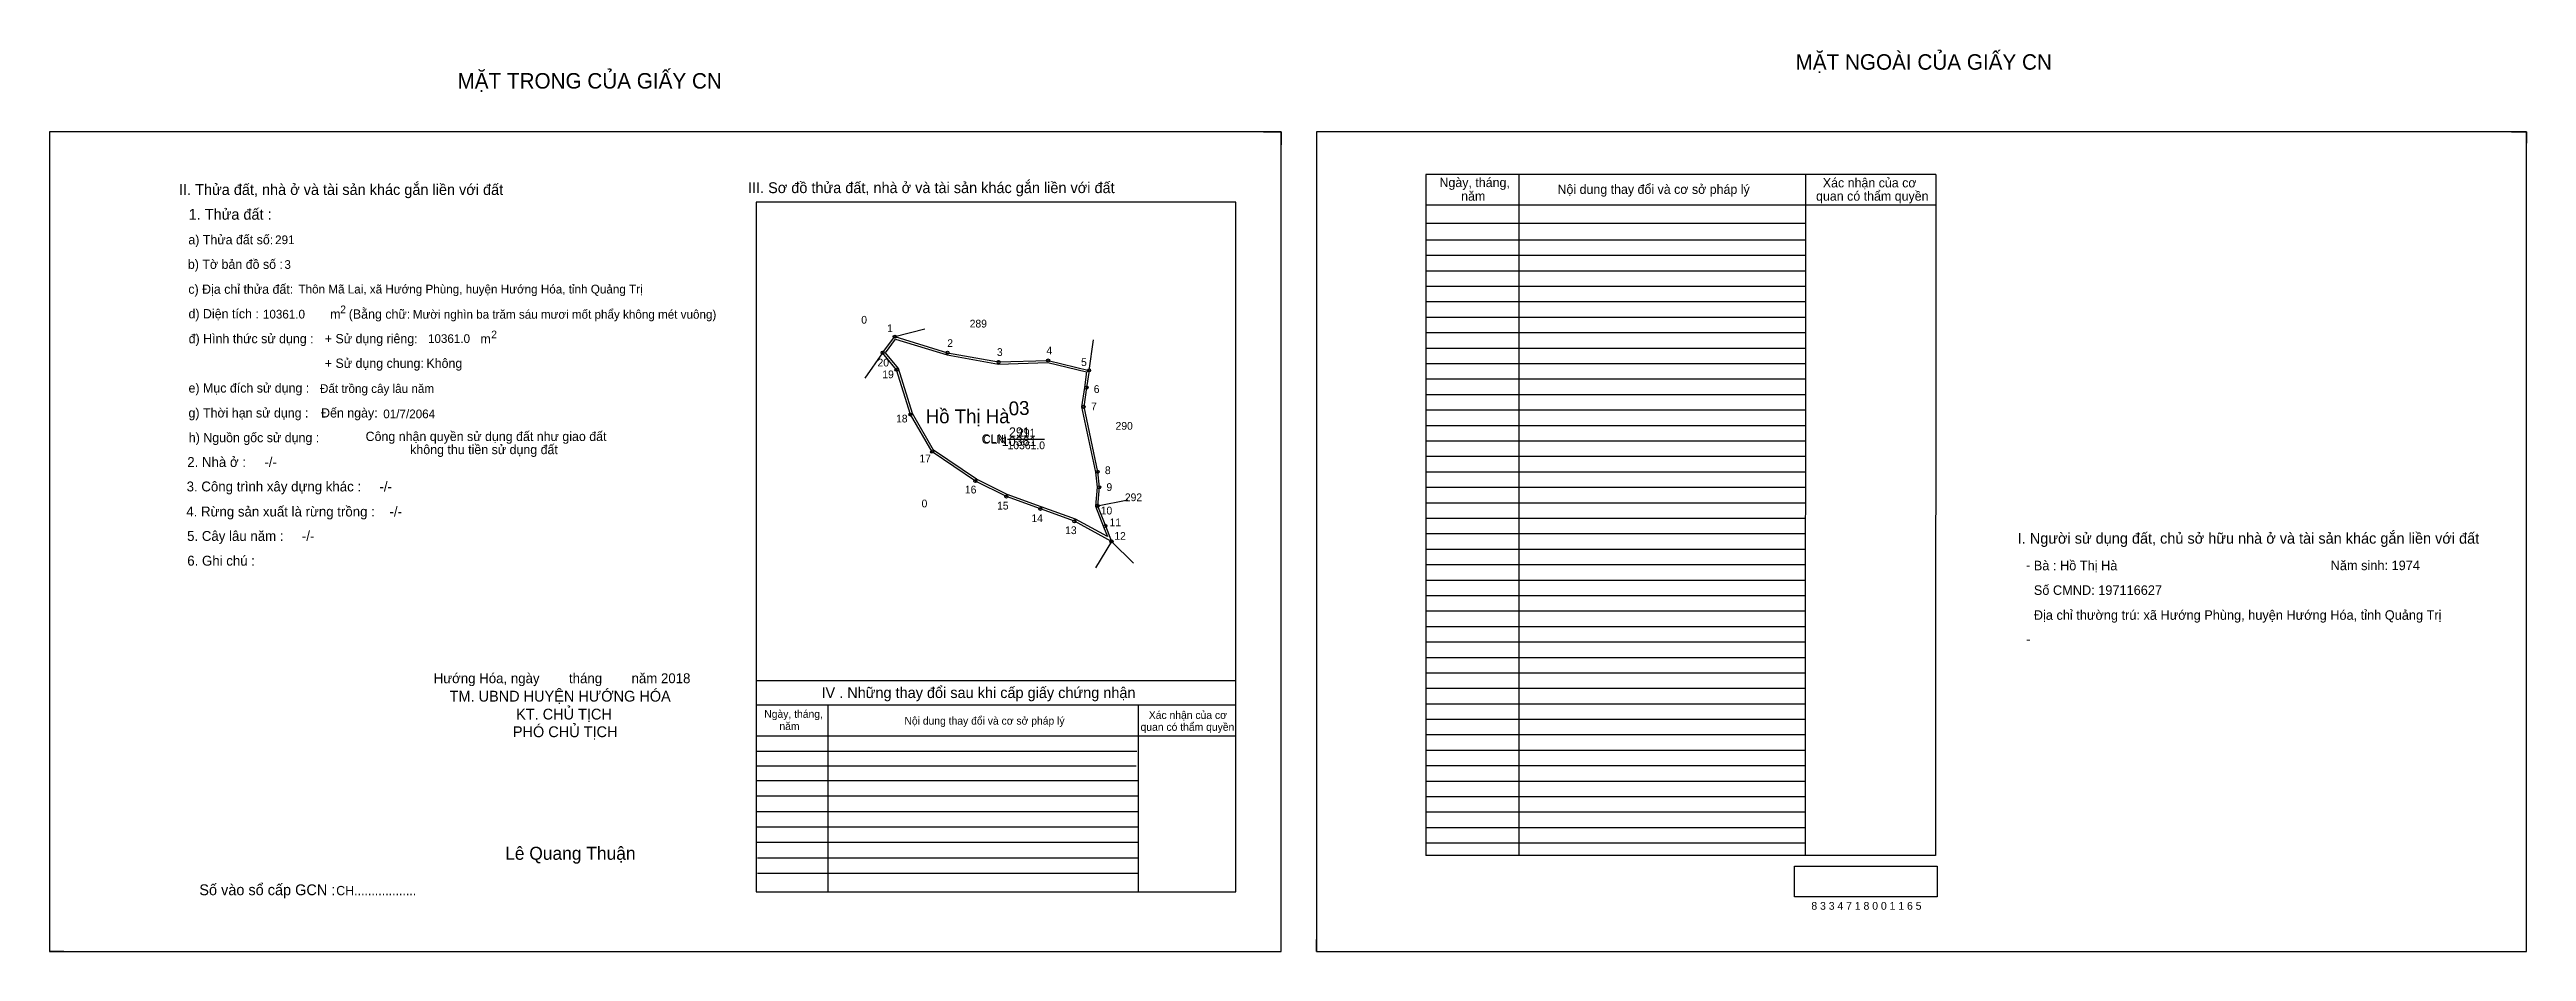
# Model space of a CAD drawing. Extents: x 531227 to 534738, y 1846879 to 1847551.
# Drawn here: x 533136 to 534738, y 1846968 to 1847551 of the extents above.
import ezdxf

# ---------------------------------------------------------------- set-up
doc = ezdxf.new("R2010")
doc.units = 0
for name, color, linetype in [('Default', 7, 'Continuous'), ('Level 10', 7, 'Continuous'), ('Level 11', 7, 'Continuous'), ('Level 13', 7, 'Continuous'), ('Level 2', 7, 'Continuous'), ('Level 27', 7, 'Continuous'), ('Level 3', 7, 'Continuous'), ('Level 36', 7, 'Continuous'), ('Level 4', 7, 'Continuous'), ('Level 5', 7, 'Continuous'), ('Level 55', 7, 'Continuous'), ('Level 6', 7, 'Continuous'), ('Level 7', 7, 'Continuous'), ('Level 8', 7, 'Continuous'), ('Level 9', 7, 'Continuous')]:
    doc.layers.add(name, color=color, linetype=linetype)

msp = doc.modelspace()

# ---------------------------------------------------------------- linework, layer by layer
at = {"layer": 'Level 10'}
for p, q in [((533921.3, 1847497.8), (533932.6, 1847497.8)), ((533932.6, 1847497.8), (533932.6, 1847489.4)), ((534728.1, 1847497.8), (534737.7, 1847497.8)), ((534737.7, 1847497.8), (534737.7, 1847490.4)), ((533808.5, 1847343.6), (533806.8, 1847332.4)), ((533136.5, 1846975.6), (533136.5, 1846967.8)), ((533955.4, 1846967.8), (533955.4, 1846975.6)), ((533145.7, 1846967.8), (533136.5, 1846967.8)), ((533955.4, 1846967.8), (533962.5, 1846967.8))]:
    msp.add_line(p, q, dxfattribs=at)
for points in [[(533136.5, 1846967.8), (533932.6, 1846967.8), (533932.6, 1847497.8), (533136.5, 1847497.8)], [(533955.4, 1846967.8), (534737.7, 1846967.8), (534737.7, 1847497.8), (533955.4, 1847497.8)], [(533675, 1847355), (533682.8, 1847365.4), (533717, 1847355), (533750, 1847349), (533782, 1847350), (533808.5, 1847343.6), (533806.8, 1847332.4), (533805, 1847320), (533814, 1847278), (533815, 1847268), (533814, 1847256), (533819, 1847243), (533823, 1847233), (533799, 1847246), (533777, 1847254), (533755, 1847262), (533735, 1847272), (533707, 1847291), (533693, 1847315), (533684, 1847344)], [(533676.8, 1847355), (533683.4, 1847363.8), (533716.7, 1847353.6), (533749.9, 1847347.6), (533781.9, 1847348.6), (533806.9, 1847342.6), (533805.5, 1847332.6), (533803.6, 1847320), (533812.6, 1847277.8), (533813.6, 1847268), (533812.6, 1847255.8), (533817.7, 1847242.5), (533820.3, 1847236.1), (533799.6, 1847247.3), (533777.5, 1847255.3), (533755.6, 1847263.3), (533735.7, 1847273.2), (533708, 1847292), (533694.3, 1847315.6), (533685.3, 1847344.7)]]:
    msp.add_lwpolyline(points, close=True, dxfattribs=at)
at = {"layer": 'Level 11'}
for centre in [(533675, 1847355), (533675, 1847355), (533682.8, 1847365.4), (533717, 1847355), (533684, 1847344), (533750, 1847349), (533782, 1847350), (533808.5, 1847343.6), (533805, 1847320), (533806.8, 1847332.4), (533693, 1847315), (533707, 1847291), (533735, 1847272), (533814, 1847278), (533755, 1847262), (533814, 1847256), (533815, 1847268), (533777, 1847254), (533799, 1847246), (533819, 1847243), (533823, 1847233)]:
    msp.add_circle(centre, 1, dxfattribs=at)
at = {"layer": 'Level 13'}
msp.add_line((533756.6, 1847299.2), (533769.3, 1847299.2), dxfattribs=at)
at = {"layer": 'Level 27'}
for p, q in [((533682.8, 1847365.4), (533702.2, 1847370.5)), ((533675, 1847355), (533663.6, 1847338.5)), ((533808.5, 1847343.6), (533811.4, 1847363.4)), ((533814, 1847256), (533833.6, 1847259.8)), ((533823, 1847233), (533812.6, 1847215.9)), ((533823, 1847233), (533837.1, 1847218.9))]:
    msp.add_line(p, q, dxfattribs=at)
at = {"layer": 'Level 6'}
msp.add_lwpolyline([(534264.4, 1847022.9), (534356.8, 1847022.9), (534356.8, 1847003.1), (534264.4, 1847003.1)], close=True, dxfattribs=at)
at = {"layer": 'Level 7'}
for p, q in [((534271.4, 1847427.8), (534026.2, 1847427.8)), ((534271.4, 1847417.8), (534026.2, 1847417.8)), ((534271.4, 1847407.8), (534026.2, 1847407.8)), ((534271.4, 1847397.8), (534026.2, 1847397.8)), ((534271.4, 1847387.8), (534026.2, 1847387.8)), ((534271.4, 1847377.8), (534026.2, 1847377.8)), ((534271.4, 1847367.8), (534026.2, 1847367.8)), ((534271.4, 1847357.8), (534026.2, 1847357.8)), ((534271.4, 1847347.8), (534026.2, 1847347.8)), ((534271.4, 1847337.8), (534026.2, 1847337.8)), ((534271.4, 1847327.8), (534026.2, 1847327.8)), ((534271.4, 1847317.8), (534026.2, 1847317.8)), ((534271.4, 1847307.8), (534026.2, 1847307.8)), ((534271.4, 1847297.8), (534026.2, 1847297.8)), ((534271.4, 1847287.8), (534026.2, 1847287.8)), ((534271.4, 1847277.8), (534026.2, 1847277.8)), ((534271.4, 1847267.8), (534026.2, 1847267.8)), ((534271.4, 1847257.8), (534026.2, 1847257.8)), ((534271.4, 1847247.8), (534026.2, 1847247.8)), ((534271.4, 1847237.8), (534026.2, 1847237.8)), ((534271.4, 1847227.8), (534026.2, 1847227.8)), ((534271.4, 1847217.8), (534026.2, 1847217.8)), ((534271.4, 1847207.8), (534026.2, 1847207.8)), ((534271.4, 1847197.8), (534026.2, 1847197.8)), ((534271.4, 1847187.8), (534026.2, 1847187.8)), ((534271.4, 1847177.8), (534026.2, 1847177.8)), ((534271.4, 1847167.8), (534026.2, 1847167.8)), ((534271.4, 1847157.8), (534026.2, 1847157.8)), ((534271.4, 1847147.8), (534026.2, 1847147.8)), ((534271.4, 1847137.8), (534026.2, 1847137.8)), ((534271.4, 1847127.8), (534026.2, 1847127.8)), ((534271.4, 1847117.8), (534026.2, 1847117.8)), ((533839.4, 1847097.1), (533593.3, 1847097.1)), ((534271.4, 1847107.8), (534026.2, 1847107.8)), ((534271.4, 1847097.8), (534026.2, 1847097.8)), ((533838.9, 1847087.7), (533593.3, 1847087.7)), ((534271.4, 1847087.8), (534026.2, 1847087.8)), ((533840.2, 1847078.2), (533593.3, 1847078.2)), ((533840.2, 1847068.2), (533593.3, 1847068.2)), ((534271.4, 1847077.8), (534026.2, 1847077.8)), ((534271.4, 1847067.8), (534026.2, 1847067.8)), ((533840.2, 1847058.2), (533593.3, 1847058.2)), ((534271.4, 1847057.8), (534026.2, 1847057.8)), ((533840.2, 1847048.2), (533593.3, 1847048.2)), ((533840.2, 1847038.2), (533593.3, 1847038.2)), ((534271.4, 1847047.8), (534026.2, 1847047.8)), ((534271.4, 1847037.8), (534026.2, 1847037.8)), ((533840.2, 1847028.2), (533594.1, 1847028.2)), ((533840.2, 1847018.2), (533594.1, 1847018.2))]:
    msp.add_line(p, q, dxfattribs=at)
at = {"layer": 'Level 8'}
for p, q in [((534355.8, 1847470.3), (534026.2, 1847470.3)), ((534026.2, 1847470.3), (534026.2, 1847029.8)), ((534086.2, 1847470.3), (534086.2, 1847029.8)), ((534271.6, 1847470.1), (534271.4, 1847029.8)), ((534355.8, 1847470.3), (534355.7, 1847029.8)), ((533903.3, 1847452.4), (533593.3, 1847452.4)), ((533593.3, 1847452.4), (533593.3, 1847006.4)), ((533903.3, 1847006.4), (533903.3, 1847452.4)), ((534355.8, 1847450.3), (534026.2, 1847450.3)), ((534271.4, 1847438.5), (534026.2, 1847438.5)), ((533903.3, 1847142.8), (533593.3, 1847142.8)), ((533903.3, 1847127.1), (533593.3, 1847127.1)), ((533639.5, 1847127.1), (533639.5, 1847006.4)), ((533840.2, 1847127.1), (533840.2, 1847006.4)), ((533903.3, 1847107.1), (533593.3, 1847107.1)), ((534355.7, 1847029.8), (534026.2, 1847029.8)), ((533593.3, 1847006.4), (533903.3, 1847006.4))]:
    msp.add_line(p, q, dxfattribs=at)
at = {"layer": 'Level 9'}
msp.add_line((533755.8, 1847299.2), (533779.6, 1847299.2), dxfattribs=at)

# ---------------------------------------------------------------- texts
at = {"layer": 'Default'}
for s, p in [('e) Mục đích sử dụng :', (533226.3, 1847329.2)), ('g) Thời hạn sử dụng :', (533226.3, 1847313.1)), ('Đến ngày:', (533312, 1847313.1)), ('Công nhận quyền sử dụng đất như giao đất', (533340.8, 1847297.9)), ('h) Nguồn gốc sử dụng :', (533226.5, 1847297.1)), ('không thu tiền sử dụng đất', (533369.6, 1847289.4))]:
    msp.add_text(s, height=6, dxfattribs=at).set_placement(p)
at = {"layer": 'Level 13'}
for s, p in [('291', (533762.6, 1847300.8)), ('CLN', (533740, 1847296.7)), ('10361.0', (533755.8, 1847292.6))]:
    msp.add_text(s, height=5, dxfattribs=at).set_placement(p)
at = {"layer": 'Level 2'}
msp.add_text('Hồ Thị Hà', height=9, dxfattribs=at).set_placement((533702.9, 1847309.4))
at = {"layer": 'Level 3'}
msp.add_text('CLN', height=6, dxfattribs=at).set_placement((533739, 1847296.2))
at = {"layer": 'Level 36'}
for s, p in [('0', (533661.2, 1847373.8)), ('289', (533731.3, 1847371.3)), ('290', (533825.6, 1847305.2)), ('0', (533700.2, 1847255)), ('292', (533831.6, 1847259))]:
    msp.add_text(s, height=5, dxfattribs=at).set_placement(p)
at = {"layer": 'Level 4'}
msp.add_text('291', height=6, dxfattribs=at).set_placement((533756.7, 1847300.7))
at = {"layer": 'Level 5'}
msp.add_text('10361', height=6, dxfattribs=at).set_placement((533752.1, 1847294.7))
at = {"layer": 'Level 55'}
for s, height, p in [('20', 0.8, (533674.4, 1847355)), ('0', 0.22, (533674.9, 1847354.8)), ('0', 0.22, (533674.9, 1847354.8)), ('0', 0.22, (533674.9, 1847354.8)), ('289', 0.22, (533682.6, 1847365.2)), ('289', 0.22, (533682.6, 1847365.2)), ('1', 0.8, (533682.6, 1847365.4)), ('0', 0.22, (533682.8, 1847365.2)), ('0', 0.22, (533682.8, 1847365.2)), ('2', 0.8, (533716.7, 1847355)), ('289', 0.22, (533716.8, 1847354.8)), ('289', 0.22, (533716.8, 1847354.8)), ('19', 0.8, (533683.4, 1847344)), ('0', 0.22, (533683.9, 1847343.8)), ('3', 0.8, (533749.8, 1847349)), ('289', 0.22, (533749.8, 1847348.8)), ('289', 0.22, (533749.8, 1847348.8)), ('4', 0.8, (533781.7, 1847350)), ('289', 0.22, (533781.8, 1847349.8)), ('289', 0.22, (533781.8, 1847349.8)), ('5', 0.8, (533808.2, 1847343.6)), ('289', 0.22, (533808.3, 1847343.4)), ('290', 0.22, (533808.3, 1847343.4)), ('289', 0.22, (533808.3, 1847343.4)), ('7', 0.8, (533804.7, 1847320)), ('6', 0.8, (533806.6, 1847332.4)), ('290', 0.22, (533806.6, 1847332.2)), ('18', 0.8, (533692.4, 1847315)), ('0', 0.22, (533692.9, 1847314.8)), ('290', 0.22, (533804.8, 1847319.8)), ('17', 0.8, (533706.4, 1847291)), ('0', 0.22, (533706.9, 1847290.8)), ('16', 0.8, (533734.4, 1847272)), ('8', 0.8, (533813.7, 1847278)), ('290', 0.22, (533813.8, 1847277.8)), ('0', 0.22, (533734.9, 1847271.8)), ('15', 0.8, (533754.4, 1847262)), ('0', 0.22, (533754.9, 1847261.8)), ('10', 0.8, (533813.4, 1847256)), ('9', 0.8, (533814.7, 1847268)), ('290', 0.22, (533814.8, 1847267.8)), ('14', 0.8, (533776.4, 1847254)), ('0', 0.22, (533776.9, 1847253.8)), ('13', 0.8, (533798.5, 1847246)), ('0', 0.22, (533798.9, 1847245.8)), ('290', 0.22, (533813.8, 1847255.8)), ('292', 0.22, (533813.8, 1847255.8)), ('11', 0.8, (533818.5, 1847243)), ('292', 0.22, (533818.8, 1847242.8)), ('12', 0.8, (533822.4, 1847233)), ('292', 0.22, (533822.8, 1847232.8)), ('0', 0.22, (533822.9, 1847232.8))]:
    msp.add_text(s, height=height, dxfattribs=at).set_placement(p)
at = {"layer": 'Level 6'}
for s, height, p in [('291', 5.63, (533282.3, 1847425.2)), ('3', 5.63, (533288.3, 1847409.2)), ('Thôn Mã Lai, xã Hướng Phùng, huyện Hướng Hóa, tỉnh Quảng Trị', 5.64, (533297.4, 1847393.3)), ('10361.0', 5.63, (533274.4, 1847377.1)), ('Mười nghìn ba trăm sáu mươi mốt phẩy không mét vuông)', 5.632, (533371.3, 1847377)), ('10361.0', 5.63, (533381.1, 1847361.3)), ('Đất trồng cây lâu năm', 5.64, (533311.3, 1847329)), ('01/7/2064', 5.64, (533352.2, 1847312.6)), ('Bà : Hồ Thị Hà', 6.16, (534419.2, 1847214.3)), ('Năm sinh: 1974', 6.16, (534611.1, 1847214.4)), ('Số CMND: 197116627', 6.16, (534419.2, 1847198.4)), ('Địa chỉ thường trú: xã Hướng Phùng, huyện Hướng Hóa, tỉnh Quảng Trị', 6.16, (534419.2, 1847182.3)), ('8 3 3 4 7 1 8 0 0 1 1 6 5', 5.04, (534275.4, 1846994.8))]:
    msp.add_text(s, height=height, dxfattribs=at).set_placement(p)
at = {"layer": 'Level 7'}
for s, height, p in [('MẶT NGOÀI CỦA GIẤY CN', 10, (534265.2, 1847538)), ('MẶT TRONG CỦA GIẤY CN', 10, (533400.2, 1847525.8)), ('II. Thửa đất, nhà ở và tài sản khác gắn liền với đất', 7, (533220.2, 1847457)), ('III. Sơ đồ thửa đất, nhà ở và tài sản khác gắn liền với đất', 7, (533588, 1847458.2)), ('Ngày, tháng,', 6, (534035, 1847462.1)), ('Nội dung thay đổi và cơ sở pháp lý', 6, (534111.3, 1847457.7)), ('Xác nhận của cơ', 6, (534282.8, 1847461.9)), ('1. Thửa đất :', 7, (533226.4, 1847441)), ('năm', 6, (534049, 1847453.3)), (' quan có thẩm quyền', 6, (534276.2, 1847453.3)), ('a) Thửa đất số:', 6, (533226.2, 1847425.1)), ('b) Tờ bản đồ số :', 6, (533225.9, 1847409.2)), ('c) Địa chỉ thửa đất:', 6, (533226.2, 1847393.1)), ('2', 5, (533324.4, 1847380.5)), ('(Bằng chữ:', 6, (533329.9, 1847377)), ('d) Diện tích :', 6, (533226.3, 1847377.2)), ('m', 6, (533317.9, 1847377)), ('2', 5, (533422, 1847364.3)), ('đ) Hình thức sử dụng :', 6, (533226.4, 1847361.1)), ('+ Sử dụng riêng:', 6, (533314.4, 1847361.1)), ('m', 6, (533415, 1847361)), ('+ Sử dụng chung:', 6, (533314.4, 1847345.2)), ('Không', 6, (533380.1, 1847345.2)), ('2. Nhà ở :     -/-', 6.4, (533225.5, 1847281.1)), ('3. Công trình xây dựng khác :     -/-', 6.4, (533225.1, 1847265.3)), ('4. Rừng sản xuất là rừng trồng :    -/-', 6.4, (533224.9, 1847249.1)), ('5. Cây lâu năm :     -/-', 6.4, (533225.4, 1847233.3)), ('I. Người sử dụng đất, chủ sở hữu nhà ở và tài sản khác gắn liền với đất', 7, (534408.8, 1847231.5)), ('6. Ghi chú :', 6.4, (533225.5, 1847217.3)), ('-', 6.4, (534414.1, 1847214.5)), ('-', 6.4, (534414.2, 1847166.6)), ('Hướng Hóa, ngày        tháng        năm 2018', 6.4, (533384.8, 1847141.3)), ('TM. UBND HUYỆN HƯỚNG HÓA', 7, (533395.1, 1847129.4)), ('IV . Những thay đổi sau khi cấp giấy chứng nhận', 7, (533635.5, 1847131.7)), ('PHÓ CHỦ TỊCH', 7, (533436, 1847106.4)), ('KT. CHỦ TỊCH', 7, (533438.1, 1847117.8)), ('Ngày, tháng,', 5, (533598.5, 1847118.9)), ('năm', 5, (533608.3, 1847111)), ('Nội dung thay đổi và cơ sở pháp lý', 5, (533689.1, 1847114.5)), (' quan có thẩm quyền', 5, (533839.9, 1847110.5)), ('Xác nhận của cơ', 5, (533847.1, 1847118.2)), ('Lê Quang Thuận', 8.4, (533431, 1847027.1)), ('Số vào sổ cấp GCN :', 7, (533233.3, 1847004.2)), ('CH..................', 6, (533321.8, 1847004.2))]:
    msp.add_text(s, height=height, dxfattribs=at).set_placement(p)
msp.add_text('03', height=9, rotation=2, dxfattribs=at).set_placement((533756.7, 1847314.4))
at = {"layer": 'Level 9'}
for s, p in [('1', (533677.9, 1847368.3)), ('2', (533716.8, 1847358.7)), ('3', (533748.9, 1847352.9)), ('4', (533780.9, 1847353.9)), ('20', (533671.7, 1847346.1)), ('19', (533674.8, 1847338.5)), ('5', (533803.3, 1847346.4)), ('7', (533809.7, 1847317.7)), ('6', (533811.5, 1847329)), ('18', (533683.7, 1847309.9)), ('17', (533698.8, 1847284.1)), ('8', (533818.7, 1847276.5)), ('16', (533728.2, 1847264)), ('15', (533749, 1847253.6)), ('9', (533819.7, 1847265.6)), ('14', (533771.2, 1847245.5)), ('13', (533793, 1847237.7)), ('10', (533816, 1847250.4)), ('11', (533821.7, 1847242.8)), ('12', (533824.8, 1847234))]:
    msp.add_text(s, height=5, dxfattribs=at).set_placement(p)

doc.saveas('drawing.dxf')
